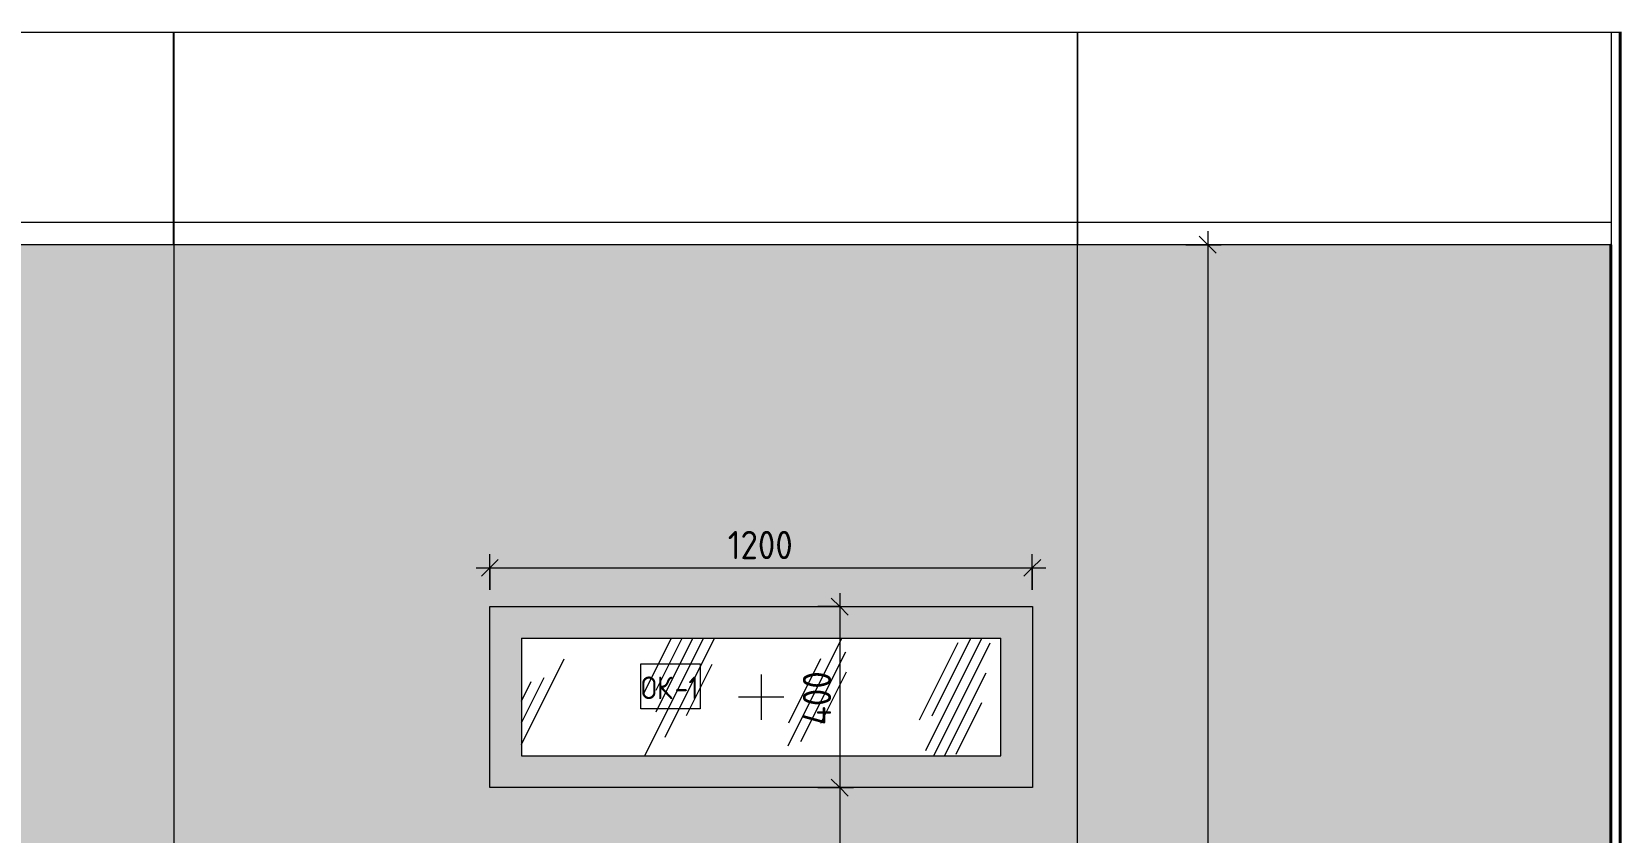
# Model space of a CAD drawing. Header units: millimetres. Extents: x 54605 to 109624, y -2609 to 12445.
# Drawn here: x 79334 to 82848, y 10501 to 12271 of the extents above; entities that cross this region are included whole.
import ezdxf

# ---------------------------------------------------------------- set-up
doc = ezdxf.new("R2010")
doc.units = ezdxf.units.MM
for name, color, linetype, lineweight in [('A-ANNO-DIMS', 7, 'Continuous', 9), ('A-ANNO-DIMS-25', 7, 'Continuous', 9), ('A-CLNG', 7, 'Continuous', 9), ('A-DETL', 7, 'Continuous', 9), ('A-FLOR', 7, 'Continuous', 9), ('A-GLAZ', 7, 'Continuous', 9), ('A-GLAZ-IDEN', 7, 'Continuous', 9), ('A-WALL-PATT', 7, 'Continuous', 9), ('I-WALL', 7, 'Continuous', 9)]:
    doc.layers.add(name, color=color, linetype=linetype, lineweight=lineweight)
for name, color, linetype, lineweight, true_color in [('A-WALL-4', 7, 'Continuous', 40, 0x7c7c7c), ('A-WALL-FNSH-3', 7, 'Continuous', 30, 0x3c3c3c), ('A-WALL-FNSH-4', 7, 'Continuous', 30, 0x7c7c7c), ('I-WALL-1', 7, 'Continuous', 9, 0x787878)]:
    doc.layers.add(name, color=color, linetype=linetype, lineweight=lineweight, true_color=true_color)
doc.styles.add('ISOCPEUR_2', font='isocpeur.ttf', dxfattribs={"width": 0.9, "height": 62.5})
doc.styles.add('ISOCPEUR_3', font='isocpeur.ttf', dxfattribs={"width": 0.9, "height": 50})
doc.dimstyles.new('ISO-2_5_0_9К_БОЛЬШОЙ_1', dxfattribs={"dimscale": 304.8, "dimtxt": 62.248823, "dimasz": 0.123031, "dimexe": 0.098425, "dimexo": 0.246063, "dimgap": 0, "dimtad": 1, "dimdec": 0, "dimrnd": 10, "dimzin": 0, "dimdsep": 46, "dimtxsty": 'ISOCPEUR_2', "dimblk1": 'OBLIQUE', "dimblk2": 'OBLIQUE', "dimsah": 1, "dimcen": 0.09, "dimdle": 0.098425, "dimazin": 0, "dimtfac": 1, "dimtdec": 4, "dimtix": 1, "dimtmove": 0, "dimatfit": 3, "dimfxl": 1, "dimtvp": 1, "dimtolj": 1, "dimtzin": 0, "dimarcsym": 2})

# ---------------------------------------------------------------- blocks, each defined once
blk = doc.blocks.new('120_Окно_СКБ_1Ст - 120_Окно_СКБ_1Ст 400х1200 EI30-24228621-Развертка 3_07-1')
at = {"layer": 'A-GLAZ'}
h = blk.add_hatch(color=256, dxfattribs=at)
h.paths.add_polyline_path([(62980, 10600), (64110, 10600), (64110, 11000), (62910, 11000), (62910, 10600)])
h.paths.add_polyline_path([(63247.9, 10670), (62980, 10670), (62980, 10930), (64040, 10930), (64040, 10670), (63406.2, 10670)])
h = blk.add_hatch(dxfattribs=at)
h.set_pattern_fill('FP_11', color=256, style=0, pattern_type=2)
h.set_pattern_definition([(63.435, (61667.1, 31.75), (-255.583, 766.747), [317.5, -190.5, 317.5, -190.5, -403.903]), (63.435, (61667.1, 31.75), (-255.583, 766.747), [-1016, 127, -276.903]), (63.435, (61651.2, 47.6), (-255.583, 766.747), [254, -317.5, 190.5, -190.5, -467.403]), (63.435, (61651.2, 47.6), (-255.583, 766.747), [-952.5, 222.25, -245.153]), (63.435, (61651.2, 95.25), (-255.583, 766.747), [190.5, -381, 127, -190.5, -530.903]), (63.435, (61651.2, 95.25), (-255.583, 766.747), [-889, 285.75, -245.153]), (63.435, (61698.84, 47.6), (-255.583, 766.747), [190.5, -381, 158.75, -6404.65]), (63.435, (61746.46, 95.25), (-255.583, 766.747), [95.25, -476.25, 63.5, -6499.9]), (63.435, (61667.1, 174.6), (-255.583, 766.747), [63.5, -476.25, 63.5, -254, -562.653]), (63.435, (61667.1, 174.6), (-255.583, 766.747), [-857.25, 158.75, -403.903]), (63.435, (61952.84, 127), (-255.583, 766.747), [317.5, -476.25, 381, -251.503]), (63.435, (61952.84, 79.4), (-255.583, 766.747), [444.5, -317.5, 476.25, -188.003]), (63.435, (61984.6, 95.25), (-255.583, 766.747), [508, -254, 381, -276.903]), (63.435, (62032.2, 142.9), (-255.583, 766.747), [317.5, -444.5, 254, -403.903]), (63.435, (61984.6, 238.1), (-255.583, 766.747), [158.75, -635, 190.5, -435.653]), (63.435, (62079.84, 190.5), (-255.583, 766.747), [127, -635, 127, -530.903])])
h.paths.add_polyline_path([(63032.5, 10670), (64040, 10670), (64040, 10930), (62980, 10930), (62980, 10670), (62987.6, 10670)])
for p, q in [((62910, 10600), (62910, 11000)), ((62910, 11000), (64110, 11000)), ((64110, 11000), (64110, 10600)), ((62980, 10930), (62980, 10670)), ((62980, 10930), (64040, 10930)), ((64040, 10670), (64040, 10930)), ((63510, 10850), (63510, 10750)), ((63560, 10800), (63460, 10800)), ((62980, 10670), (64040, 10670)), ((64110, 10600), (62910, 10600))]:
    blk.add_line(p, q, dxfattribs=at)
blk = doc.blocks.new('DIMBLOCK14-Развертка 3_07-1')
at = {"layer": 'A-ANNO-DIMS-25', "lineweight": 20}
for p, q in [((81935.3, 11800), (81916.6, 11818.8)), ((81935.3, 11800), (81954.1, 11781.2)), ((81935.3, 8450), (81916.6, 8468.7)), ((81935.3, 8450), (81954.1, 8431.2))]:
    blk.add_line(p, q, dxfattribs=at)
at = {"layer": 'A-ANNO-DIMS-25'}
for p, q in [((81935.3, 11830), (81935.3, 8450)), ((81886.8, 11800), (81965.3, 11800)), ((81935.3, 11800), (81886.8, 11800)), ((81803.3, 8450), (81965.3, 8450)), ((81935.3, 8450), (81803.3, 8450))]:
    blk.add_line(p, q, dxfattribs=at)
at = {"layer": 'A-ANNO-DIMS-25', "color": 0, "insert": (81853.7, 10046), "char_height": 62.5, "width": 189.619, "attachment_point": 1, "rotation": 90, "line_spacing_factor": 1.149209, "style": 'ISOCPEUR_2'}
blk.add_mtext('3350', dxfattribs=at)
blk = doc.blocks.new('_Oblique')
at = {"color": 0, "linetype": 'ByBlock', "lineweight": -2}
blk.add_line((-0.5, -0.5), (0.5, 0.5), dxfattribs=at)
blk = doc.blocks.new('DIMBLOCK22-Развертка 3_07-1')
at = {"layer": 'A-ANNO-DIMS-25'}
for p, q in [((80347.3, 11037.3), (80347.3, 11115.8)), ((81547.3, 11037.3), (81547.3, 11115.8)), ((80317.3, 11085.8), (81577.3, 11085.8)), ((80347.3, 11085.8), (80347.3, 11037.3)), ((81547.3, 11085.8), (81547.3, 11037.3))]:
    blk.add_line(p, q, dxfattribs=at)
at = {"layer": 'A-ANNO-DIMS-25', "lineweight": 20}
for p, q in [((80347.3, 11085.8), (80366.1, 11104.5)), ((81547.3, 11085.8), (81566.1, 11104.5)), ((80347.3, 11085.8), (80328.6, 11067)), ((81547.3, 11085.8), (81528.6, 11067))]:
    blk.add_line(p, q, dxfattribs=at)
at = {"layer": 'A-ANNO-DIMS-25', "color": 0, "insert": (80873.7, 11167.4), "char_height": 62.5, "width": 176.691, "attachment_point": 1, "line_spacing_factor": 1.149209, "style": 'ISOCPEUR_2'}
blk.add_mtext('1200', dxfattribs=at)
blk = doc.blocks.new('DIMBLOCK23-Развертка 3_07-1')
at = {"layer": 'A-ANNO-DIMS-25'}
for p, q in [((81072.9, 11000), (81151.4, 11000)), ((81121.4, 11000), (81072.9, 11000)), ((81121.4, 11030), (81121.4, 10600)), ((81072.9, 10600), (81151.4, 10600)), ((81121.4, 10600), (81072.9, 10600))]:
    blk.add_line(p, q, dxfattribs=at)
at = {"layer": 'A-ANNO-DIMS-25', "lineweight": 20}
for p, q in [((81121.4, 11000), (81102.6, 11018.7)), ((81121.4, 11000), (81140.1, 10981.2)), ((81121.4, 10600), (81102.6, 10618.8)), ((81121.4, 10600), (81140.1, 10581.2))]:
    blk.add_line(p, q, dxfattribs=at)
at = {"layer": 'A-ANNO-DIMS-25', "color": 0, "insert": (81039.7, 10737.8), "char_height": 62.5, "width": 149.397, "attachment_point": 1, "rotation": 90, "line_spacing_factor": 1.149209, "style": 'ISOCPEUR_2'}
blk.add_mtext('400', dxfattribs=at)
blk = doc.blocks.new('DIMBLOCK24-Развертка 3_07-1')
at = {"layer": 'A-ANNO-DIMS-25', "lineweight": 20}
for p, q in [((81121.4, 10600), (81102.6, 10618.8)), ((81121.4, 10600), (81140.1, 10581.2)), ((81121.4, 8400), (81102.6, 8418.7)), ((81121.4, 8400), (81140.1, 8381.2))]:
    blk.add_line(p, q, dxfattribs=at)
at = {"layer": 'A-ANNO-DIMS-25'}
for p, q in [((81072.9, 10600), (81151.4, 10600)), ((81121.4, 10600), (81072.9, 10600)), ((81121.4, 10600), (81121.4, 8370)), ((81072.9, 8400), (81151.4, 8400)), ((81121.4, 8400), (81072.9, 8400))]:
    blk.add_line(p, q, dxfattribs=at)
at = {"layer": 'A-ANNO-DIMS-25', "color": 0, "insert": (81039.7, 9421), "char_height": 62.5, "width": 189.619, "attachment_point": 1, "rotation": 90, "line_spacing_factor": 1.149209, "style": 'ISOCPEUR_2'}
blk.add_mtext('2200', dxfattribs=at)

msp = doc.modelspace()

# ---------------------------------------------------------------- hatches: boundary and pattern name
at = {"layer": 'A-WALL-PATT'}
for points in [[(79647.3285, 10200), (79648.3285, 10200), (79648.3285, 12270), (79647.3285, 12270), (79647.3285, 10332.5171)], [(79655.3285, 8400), (79655.3285, 8665.3762), (79620.1098, 8665.3555), (79655.3285, 8797.1023), (79655.3285, 10200), (79647.3285, 10200), (79647.3285, 11800), (78326.3285, 11800), (78326.3285, 8450), (79648.3285, 8450), (79648.3285, 8400)], [(82307.0809, 8450), (82447.3285, 8450), (82447.3285, 10460), (82826.3285, 10460), (82826.3285, 11800), (81646.3285, 11800), (81646.3285, 8450), (81766.4671, 8450)]]:
    msp.add_hatch(color=256, dxfattribs=at).paths.add_polyline_path(points)
h = msp.add_hatch(color=256, dxfattribs=at)
h.paths.add_polyline_path([(81624.0289, 8450), (81646.3285, 8450), (81646.3285, 11800), (79648.3285, 11800), (79648.3285, 10200), (80843.5424, 10200), (80843.5424, 8450), (81617.783, 8450)])
h.paths.add_polyline_path([(80843.5424, 10600), (80347.3285, 10600), (80347.3285, 11000), (81547.3285, 11000), (81547.3285, 10600)])
at = {"layer": 'I-WALL-1'}
h = msp.add_hatch(dxfattribs=at)
h.set_pattern_fill('FP_9', color=256, style=0, pattern_type=2)
h.set_pattern_definition([(45, (79040.915, 0), (-14.25598, 14.25598), []), (45, (79055.17, 0), (-14.25598, 14.25598), [25.202, -5.04, 0.8382, -4.202])])
h.paths.add_polyline_path([(82847.3285, 8395), (82847.6946, 8395), (82847.6946, 12270), (82847.3285, 12270), (82847.3285, 8400)])

# ---------------------------------------------------------------- linework, layer by layer
at = {"layer": 'A-CLNG'}
msp.add_line((82826.3285, 11800), (74219.0416, 11800), dxfattribs=at)
at = {"layer": 'A-DETL'}
msp.add_line((74219.0416, 11850), (82827.3285, 11850), dxfattribs=at)
at = {"layer": 'A-FLOR'}
msp.add_line((74347.3285, 12270), (82847.6946, 12270), dxfattribs=at)
at = {"layer": 'A-GLAZ-IDEN', "flags": 128}
msp.add_lwpolyline([(80681.5124, 10873.2257), (80812.4624, 10873.2257), (80812.4624, 10773.9757), (80681.5124, 10773.9757)], close=True, dxfattribs=at)
at = {"layer": 'A-WALL-4'}
msp.add_line((82847.3285, 12270.5773), (82847.3285, 8394.4568), dxfattribs=at)
at = {"layer": 'A-WALL-FNSH-3'}
msp.add_line((82827.3285, 11800), (82826.3285, 11800), dxfattribs=at)
at = {"layer": 'A-WALL-FNSH-4'}
for p, q in [((82826.3285, 11800), (82826.3285, 8400)), ((82827.3285, 8400), (82827.3285, 11800))]:
    msp.add_line(p, q, dxfattribs=at)
at = {"layer": 'I-WALL'}
for p, q in [((79647.3285, 11800), (79647.3285, 12270)), ((79648.3285, 12270), (79648.3285, 10200)), ((81646.3285, 12270), (81646.3285, 8450)), ((81647.3285, 12270), (81647.3285, 11800)), ((82827.3285, 12270), (82827.3285, 11800)), ((80347.3285, 10600), (80347.3285, 11000)), ((80347.3285, 11000), (81547.3285, 11000)), ((81547.3285, 11000), (81547.3285, 10600)), ((81547.3285, 10600), (80347.3285, 10600))]:
    msp.add_line(p, q, dxfattribs=at)

# ---------------------------------------------------------------- block references
at = {"layer": 'A-GLAZ'}
msp.add_blockref('120_Окно_СКБ_1Ст - 120_Окно_СКБ_1Ст 400х1200 EI30-24228621-Развертка 3_07-1', (17437.3285, 0), dxfattribs=at)

# ---------------------------------------------------------------- texts
at = {"layer": 'A-GLAZ-IDEN', "char_height": 50, "attachment_point": 1, "style": 'ISOCPEUR_3'}
for s, insert, width in [('ОК', (80681.5124, 10845.5044), 90.189844), ('-1', (80755.9265, 10845.5044), 66.740484)]:
    msp.add_mtext(s, dxfattribs=dict(at, insert=insert, width=width))

# ---------------------------------------------------------------- dimensions: what is measured, and where the dimension line sits
at = {"layer": 'A-ANNO-DIMS'}
for base, p1, p2, override, picture, middle in [((81935.3283, 8450), (81961.8448, 11800), (81728.3285, 8450), {"dimpost": '<>', "dimfxl": 3358.128927}, 'DIMBLOCK14-Развертка 3_07-1', (81904.0783, 10125)), ((81121.3681, 10600), (81147.8846, 11000), (81147.8846, 10600), {"dimpost": '<>', "dimfxl": 400}, 'DIMBLOCK23-Развертка 3_07-1', (81090.1181, 10800)), ((81121.3681, 8400), (81147.8846, 10600), (81147.8846, 8400), {"dimpost": '<>', "dimfxl": 2200}, 'DIMBLOCK24-Развертка 3_07-1', (81090.1181, 9500))]:
    dim = msp.add_linear_dim(base=base, p1=p1, p2=p2, angle=90, dimstyle='ISO-2_5_0_9К_БОЛЬШОЙ_1', override=override, dxfattribs=at)
    dim.commit()
    dim.dimension.update_dxf_attribs({"geometry": picture, "text_midpoint": middle})
dim = msp.add_linear_dim(base=(81547.3285, 11085.7513), p1=(80347.3285, 11112.2678), p2=(81547.3285, 11112.2678), dimstyle='ISO-2_5_0_9К_БОЛЬШОЙ_1', override={"dimpost": '<>', "dimfxl": 1200}, dxfattribs=at)
dim.commit()
dim.dimension.update_dxf_attribs({"geometry": 'DIMBLOCK22-Развертка 3_07-1', "text_midpoint": (80947.3285, 11117.0013)})

doc.saveas('drawing.dxf')
